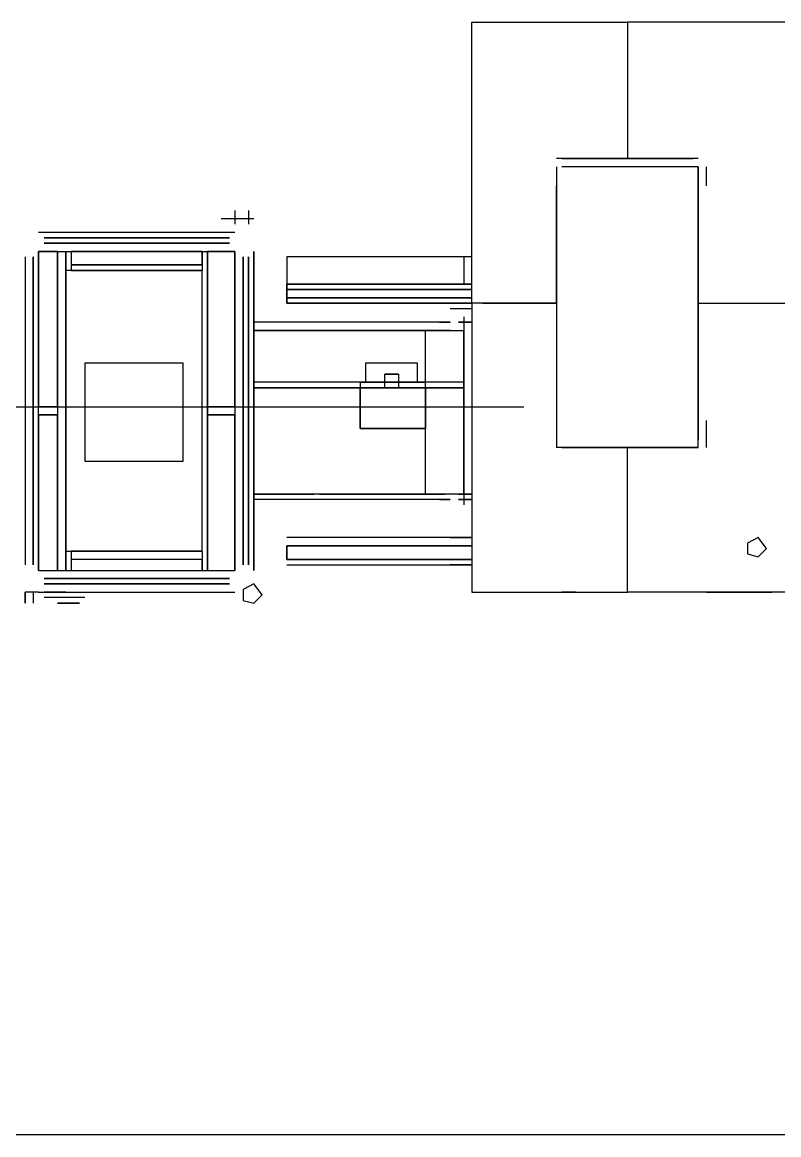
# Model space of a CAD drawing. Header units: millimetres. Extents: x 5 to 415, y 48 to 251.
# Drawn here: x 252.15 to 257.04, y 164.76 to 171.96 of the extents above; entities that cross this region are included whole.
import ezdxf

# ---------------------------------------------------------------- set-up
doc = ezdxf.new("R2010")
doc.units = ezdxf.units.MM
doc.layers.add('P', color=7, linetype='Continuous')

msp = doc.modelspace()

# ---------------------------------------------------------------- linework, layer by layer
at = {"layer": 'P'}
for points in [[(255.058, 170.145), (255.058, 171.962)], [(255.058, 171.962), (256.064, 171.962)], [(256.064, 171.962), (256.064, 171.08)], [(256.064, 171.962), (256.064, 171.08)], [(257.087, 171.962), (256.064, 171.962)], [(256.522, 171.08), (255.605, 171.08)], [(255.64, 171.08), (256.064, 171.08)], [(256.064, 171.08), (256.487, 171.08)], [(255.605, 171.027), (255.605, 169.263)], [(255.605, 171.027), (255.605, 169.21)], [(255.605, 171.027), (255.605, 170.903)], [(255.605, 171.027), (255.605, 170.903)], [(255.605, 171.027), (255.605, 170.903)], [(255.605, 171.027), (255.605, 170.903)], [(256.522, 171.027), (255.64, 171.027)], [(256.522, 171.027), (256.522, 169.263)], [(256.522, 169.21), (256.522, 171.027)], [(256.522, 170.903), (256.522, 171.027)], [(256.522, 170.903), (256.522, 171.027)], [(256.522, 170.903), (256.522, 171.027)], [(256.575, 170.903), (256.575, 171.027)], [(255.605, 170.145), (255.605, 170.903)], [(256.522, 170.903), (256.522, 170.145)], [(253.524, 170.744), (253.524, 170.656)], [(253.612, 170.744), (253.612, 170.656)], [(253.436, 170.692), (253.577, 170.692)], [(253.524, 170.692), (253.647, 170.692)], [(252.254, 170.603), (253.524, 170.603)], [(252.254, 170.603), (253.524, 170.603)], [(252.289, 170.568), (253.488, 170.568)], [(253.488, 170.568), (252.289, 170.568)], [(252.289, 170.568), (253.488, 170.568)], [(253.488, 170.568), (252.289, 170.568)], [(252.289, 170.568), (253.488, 170.568)], [(252.289, 170.533), (253.488, 170.533)], [(252.289, 170.533), (253.488, 170.533)], [(252.289, 170.533), (253.488, 170.533)], [(253.488, 170.533), (252.289, 170.533)], [(252.289, 170.533), (253.488, 170.533)], [(252.166, 170.445), (252.166, 168.451)], [(252.218, 170.445), (252.218, 168.451)], [(252.218, 170.445), (252.218, 168.451)], [(252.218, 168.451), (252.218, 170.445)], [(252.218, 170.445), (252.218, 168.451)], [(252.218, 170.445), (252.218, 168.451)], [(252.254, 170.48), (252.254, 169.474)], [(252.254, 170.48), (252.254, 169.474)], [(252.377, 170.48), (252.254, 170.48)], [(252.377, 170.48), (252.254, 170.48)], [(252.254, 170.48), (253.524, 170.48)], [(252.254, 170.48), (252.377, 170.48)], [(252.254, 168.416), (252.254, 170.48)], [(252.254, 170.48), (252.254, 169.474)], [(252.377, 169.474), (252.377, 170.48)], [(252.377, 169.474), (252.377, 170.48)], [(252.377, 170.48), (252.377, 168.416)], [(252.377, 170.48), (252.377, 169.474)], [(252.43, 170.48), (252.43, 170.356)], [(252.43, 170.48), (252.43, 168.416)], [(252.43, 168.416), (252.43, 170.48)], [(252.43, 170.48), (252.43, 168.416)], [(252.43, 170.48), (252.43, 168.416)], [(252.465, 170.48), (252.465, 170.392)], [(253.312, 170.48), (252.465, 170.48)], [(252.465, 170.48), (252.465, 170.392)], [(253.312, 170.48), (252.465, 170.48)], [(252.465, 170.48), (253.312, 170.48)], [(252.465, 170.48), (252.465, 170.392)], [(252.465, 170.48), (252.465, 170.356)], [(253.312, 170.392), (253.312, 170.48)], [(253.312, 170.392), (253.312, 170.48)], [(253.312, 170.48), (253.312, 170.356)], [(253.312, 170.48), (253.312, 170.392)], [(253.312, 170.48), (253.312, 170.356)], [(253.524, 170.48), (253.347, 170.48)], [(253.524, 170.48), (253.347, 170.48)], [(253.347, 170.48), (253.347, 169.474)], [(253.347, 170.48), (253.347, 169.474)], [(253.347, 170.48), (253.524, 170.48)], [(253.347, 170.48), (253.347, 168.416)], [(253.347, 170.48), (253.347, 168.416)], [(253.347, 170.48), (253.347, 169.474)], [(253.347, 170.48), (253.347, 168.416)], [(253.347, 168.416), (253.347, 170.48)], [(253.347, 170.48), (253.347, 168.416)], [(253.524, 169.474), (253.524, 170.48)], [(253.524, 169.474), (253.524, 170.48)], [(253.524, 170.48), (253.524, 168.416)], [(253.524, 170.48), (253.524, 169.474)], [(253.577, 170.445), (253.577, 168.451)], [(253.577, 170.445), (253.577, 168.451)], [(253.577, 168.451), (253.577, 170.445)], [(253.577, 170.445), (253.577, 168.451)], [(253.577, 170.445), (253.577, 168.451)], [(253.612, 170.445), (253.612, 168.451)], [(253.612, 170.445), (253.612, 168.451)], [(253.612, 168.451), (253.612, 170.445)], [(253.612, 170.445), (253.612, 168.451)], [(253.612, 170.445), (253.612, 168.451)], [(253.647, 168.416), (253.647, 170.48)], [(253.647, 170.48), (253.647, 168.416)], [(253.859, 170.445), (253.859, 170.268)], [(255.058, 170.445), (253.859, 170.445)], [(255.058, 170.445), (253.912, 170.445)], [(255.058, 170.445), (253.912, 170.445)], [(255.005, 170.445), (255.005, 170.268)], [(252.43, 170.356), (252.43, 168.54)], [(253.312, 170.356), (252.43, 170.356)], [(252.465, 170.392), (253.312, 170.392)], [(252.465, 170.392), (253.312, 170.392)], [(253.312, 170.392), (252.465, 170.392)], [(253.312, 170.392), (252.465, 170.392)], [(253.312, 170.392), (252.465, 170.392)], [(253.312, 170.356), (252.465, 170.356)], [(252.465, 170.356), (253.312, 170.356)], [(253.312, 170.356), (252.465, 170.356)], [(253.312, 168.54), (253.312, 170.356)], [(254.035, 170.268), (253.859, 170.268)], [(253.859, 170.268), (254.035, 170.268)], [(254.035, 170.268), (253.859, 170.268)], [(253.859, 170.268), (254.035, 170.268)], [(254.035, 170.268), (253.859, 170.268)], [(253.859, 170.268), (254.035, 170.268)], [(253.859, 170.268), (253.859, 170.145)], [(253.859, 170.145), (253.859, 170.268)], [(253.859, 170.145), (253.859, 170.268)], [(253.859, 170.268), (255.058, 170.268)], [(254.035, 170.233), (253.859, 170.233)], [(253.859, 170.233), (255.058, 170.233)], [(253.912, 170.268), (255.058, 170.268)], [(255.058, 170.268), (254.035, 170.268)], [(254.035, 170.268), (255.058, 170.268)], [(255.058, 170.268), (254.035, 170.268)], [(254.035, 170.268), (255.058, 170.268)], [(255.058, 170.268), (254.035, 170.268)], [(254.035, 170.268), (255.058, 170.268)], [(255.058, 170.233), (254.035, 170.233)], [(253.859, 170.18), (254.035, 170.18)], [(254.035, 170.18), (253.859, 170.18)], [(253.859, 170.18), (254.035, 170.18)], [(254.035, 170.18), (253.859, 170.18)], [(253.859, 170.18), (254.035, 170.18)], [(255.058, 170.18), (253.859, 170.18)], [(255.058, 170.145), (253.859, 170.145)], [(253.859, 170.145), (255.058, 170.145)], [(253.859, 170.145), (254.035, 170.145)], [(254.035, 170.145), (253.859, 170.145)], [(253.859, 170.145), (255.058, 170.145)], [(253.859, 170.145), (255.058, 170.145)], [(253.859, 170.145), (255.058, 170.145)], [(253.859, 170.145), (255.058, 170.145)], [(255.058, 170.145), (253.859, 170.145)], [(253.859, 170.145), (255.058, 170.145)], [(253.859, 170.145), (255.058, 170.145)], [(255.058, 170.145), (253.859, 170.145)], [(255.058, 170.145), (253.912, 170.145)], [(253.912, 170.145), (254.071, 170.145)], [(254.071, 170.145), (253.912, 170.145)], [(253.912, 170.145), (255.058, 170.145)], [(254.035, 170.18), (255.058, 170.18)], [(254.035, 170.18), (255.058, 170.18)], [(255.058, 170.18), (254.035, 170.18)], [(254.035, 170.18), (255.058, 170.18)], [(255.058, 170.18), (254.035, 170.18)], [(254.035, 170.145), (255.058, 170.145)], [(255.058, 170.145), (254.035, 170.145)], [(254.123, 170.145), (255.058, 170.145)], [(255.058, 170.145), (254.123, 170.145)], [(255.605, 170.145), (255.058, 170.145)], [(255.058, 170.145), (255.058, 168.275)], [(255.605, 170.145), (255.058, 170.145)], [(255.129, 170.145), (255.605, 170.145)], [(255.605, 170.145), (255.605, 169.386)], [(256.522, 170.145), (256.787, 170.145)], [(256.522, 169.386), (256.522, 170.145)], [(256.522, 170.145), (257.087, 170.145)], [(256.522, 170.145), (257.087, 170.145)], [(255.058, 170.109), (254.917, 170.109)], [(254.847, 170.021), (253.647, 170.021)], [(254.917, 170.021), (253.647, 170.021)], [(254.917, 170.021), (253.647, 170.021)], [(254.917, 170.021), (253.647, 170.021)], [(254.917, 170.021), (253.647, 170.021)], [(254.917, 170.021), (253.647, 170.021)], [(254.035, 170.021), (253.647, 170.021)], [(254.917, 170.021), (253.647, 170.021)], [(254.917, 170.021), (253.647, 170.021)], [(254.917, 170.021), (253.647, 170.021)], [(254.882, 170.021), (254.071, 170.021)], [(254.917, 170.021), (254.847, 170.021)], [(254.847, 170.021), (254.917, 170.021)], [(254.917, 170.021), (254.847, 170.021)], [(254.847, 170.021), (254.917, 170.021)], [(255.058, 170.021), (254.97, 170.021)], [(254.97, 170.021), (255.058, 170.021)], [(255.058, 170.021), (254.97, 170.021)], [(254.97, 170.021), (255.058, 170.021)], [(255.005, 170.057), (255.005, 168.839)], [(253.647, 169.968), (255.005, 169.968)], [(254.035, 169.968), (253.647, 169.968)], [(254.917, 169.968), (253.647, 169.968)], [(254.035, 169.968), (253.647, 169.968)], [(254.035, 169.968), (253.647, 169.968)], [(254.882, 169.968), (254.071, 169.968)], [(254.882, 169.968), (254.071, 169.968)], [(254.882, 169.968), (254.071, 169.968)], [(254.758, 168.91), (254.758, 169.968)], [(255.005, 169.598), (255.005, 169.968)], [(253.189, 169.757), (252.554, 169.757)], [(252.554, 169.757), (252.554, 169.122)], [(253.189, 169.122), (253.189, 169.757)], [(254.706, 169.757), (254.37, 169.757)], [(254.37, 169.757), (254.37, 169.633)], [(254.706, 169.633), (254.706, 169.757)], [(254.494, 169.598), (254.494, 169.686)], [(254.494, 169.686), (254.582, 169.686)], [(254.582, 169.686), (254.494, 169.686)], [(254.494, 169.686), (254.582, 169.686)], [(254.494, 169.686), (254.582, 169.686)], [(254.582, 169.686), (254.582, 169.598)], [(255.005, 169.633), (253.647, 169.633)], [(255.005, 169.598), (253.647, 169.598)], [(253.647, 169.598), (255.005, 169.598)], [(254.159, 169.598), (254.282, 169.598)], [(254.282, 169.598), (254.159, 169.598)], [(254.335, 169.633), (254.335, 169.333)], [(254.335, 169.633), (254.335, 169.333)], [(254.335, 169.633), (254.758, 169.633)], [(254.335, 169.633), (254.758, 169.633)], [(254.335, 169.598), (254.335, 169.333)], [(254.758, 169.598), (254.335, 169.598)], [(254.335, 169.333), (254.335, 169.598)], [(254.335, 169.598), (254.758, 169.598)], [(254.335, 169.598), (254.335, 169.333)], [(254.758, 169.598), (254.335, 169.598)], [(254.335, 169.598), (254.335, 169.333)], [(254.335, 169.598), (254.758, 169.598)], [(254.335, 169.598), (254.758, 169.598)], [(254.335, 169.598), (254.335, 169.333)], [(254.758, 169.598), (254.335, 169.598)], [(254.335, 169.598), (254.758, 169.598)], [(254.335, 169.598), (254.335, 169.333)], [(254.37, 169.633), (254.706, 169.633)], [(254.706, 169.633), (254.37, 169.633)], [(254.37, 169.633), (254.706, 169.633)], [(254.494, 169.633), (254.406, 169.633)], [(254.406, 169.598), (254.547, 169.598)], [(254.547, 169.598), (254.406, 169.598)], [(254.406, 169.598), (254.494, 169.598)], [(254.582, 169.598), (254.494, 169.598)], [(254.706, 169.633), (254.635, 169.633)], [(254.635, 169.598), (254.706, 169.598)], [(254.706, 169.598), (254.635, 169.598)], [(254.758, 169.333), (254.758, 169.633)], [(254.758, 169.333), (254.758, 169.633)], [(254.758, 169.333), (254.758, 169.598)], [(254.758, 169.598), (254.758, 169.333)], [(254.758, 169.333), (254.758, 169.598)], [(254.758, 169.333), (254.758, 169.598)], [(254.758, 169.333), (254.758, 169.598)], [(254.758, 169.333), (254.758, 169.598)], [(255.005, 168.91), (255.005, 169.598)], [(232.445, 169.474), (255.393, 169.474)], [(252.254, 169.474), (252.377, 169.474)], [(252.254, 169.474), (252.377, 169.474)], [(252.254, 169.474), (252.377, 169.474)], [(252.254, 169.474), (252.377, 169.474)], [(252.254, 169.474), (252.377, 169.474)], [(252.377, 169.474), (252.254, 169.474)], [(252.254, 169.474), (252.377, 169.474)], [(252.254, 169.474), (252.377, 169.474)], [(252.377, 169.422), (252.254, 169.422)], [(252.377, 169.422), (252.254, 169.422)], [(252.254, 169.422), (252.254, 168.416)], [(252.254, 169.422), (252.254, 168.416)], [(252.254, 169.422), (252.377, 169.422)], [(252.254, 169.422), (252.377, 169.422)], [(252.254, 169.422), (252.377, 169.422)], [(252.254, 169.422), (252.254, 168.416)], [(252.377, 168.416), (252.377, 169.422)], [(252.377, 168.416), (252.377, 169.422)], [(252.377, 169.422), (252.377, 168.416)], [(253.347, 169.474), (253.524, 169.474)], [(253.347, 169.474), (253.524, 169.474)], [(253.347, 169.474), (253.524, 169.474)], [(253.347, 169.474), (253.524, 169.474)], [(253.347, 169.474), (253.524, 169.474)], [(253.347, 169.474), (253.524, 169.474)], [(253.524, 169.474), (253.347, 169.474)], [(253.347, 169.474), (253.524, 169.474)], [(253.524, 169.422), (253.347, 169.422)], [(253.524, 169.422), (253.347, 169.422)], [(253.347, 169.422), (253.347, 168.416)], [(253.347, 169.422), (253.347, 168.416)], [(253.347, 169.422), (253.524, 169.422)], [(253.347, 169.422), (253.524, 169.422)], [(253.347, 169.422), (253.524, 169.422)], [(253.347, 169.422), (253.347, 168.416)], [(253.524, 168.416), (253.524, 169.422)], [(253.524, 168.416), (253.524, 169.422)], [(253.524, 169.422), (253.524, 168.416)], [(255.605, 169.386), (255.605, 169.21)], [(255.605, 169.386), (255.605, 169.21)], [(255.605, 169.386), (255.605, 169.21)], [(255.605, 169.386), (255.605, 169.21)], [(256.522, 169.21), (256.522, 169.386)], [(256.522, 169.21), (256.522, 169.386)], [(256.522, 169.21), (256.522, 169.386)], [(256.575, 169.21), (256.575, 169.386)], [(254.335, 169.333), (254.758, 169.333)], [(254.758, 169.333), (254.335, 169.333)], [(254.335, 169.333), (254.758, 169.333)], [(254.758, 169.333), (254.335, 169.333)], [(254.758, 169.333), (254.335, 169.333)], [(254.758, 169.333), (254.335, 169.333)], [(254.758, 169.333), (254.335, 169.333)], [(254.758, 169.333), (254.335, 169.333)], [(256.522, 169.21), (255.605, 169.21)], [(255.64, 169.21), (256.064, 169.21)], [(255.64, 169.21), (256.522, 169.21)], [(256.064, 168.275), (256.064, 169.21)], [(256.064, 168.275), (256.064, 169.21)], [(256.117, 169.21), (256.487, 169.21)], [(252.554, 169.122), (253.189, 169.122)], [(253.647, 168.91), (254.035, 168.91)], [(255.005, 168.91), (253.647, 168.91)], [(254.917, 168.91), (253.647, 168.91)], [(254.917, 168.91), (253.647, 168.91)], [(254.035, 168.91), (253.647, 168.91)], [(254.917, 168.91), (253.647, 168.91)], [(254.035, 168.91), (253.647, 168.91)], [(253.647, 168.91), (254.035, 168.91)], [(254.917, 168.875), (253.647, 168.875)], [(254.917, 168.875), (253.647, 168.875)], [(254.847, 168.875), (253.647, 168.875)], [(254.917, 168.875), (253.647, 168.875)], [(254.917, 168.875), (253.647, 168.875)], [(254.917, 168.875), (253.647, 168.875)], [(254.917, 168.875), (253.647, 168.875)], [(254.071, 168.91), (254.882, 168.91)], [(254.071, 168.91), (254.882, 168.91)], [(254.882, 168.91), (254.071, 168.91)], [(254.882, 168.91), (254.071, 168.91)], [(254.847, 168.875), (254.917, 168.875)], [(254.917, 168.875), (254.847, 168.875)], [(254.917, 168.875), (254.847, 168.875)], [(254.847, 168.875), (254.917, 168.875)], [(255.058, 168.91), (254.97, 168.91)], [(254.97, 168.91), (255.058, 168.91)], [(254.97, 168.875), (255.058, 168.875)], [(255.058, 168.875), (254.97, 168.875)], [(255.058, 168.628), (253.859, 168.628)], [(254.917, 168.628), (255.058, 168.628)], [(256.91, 168.628), (256.84, 168.593)], [(256.963, 168.557), (256.91, 168.628)], [(254.035, 168.575), (253.859, 168.575)], [(253.859, 168.575), (254.035, 168.575)], [(254.035, 168.575), (253.859, 168.575)], [(253.859, 168.575), (254.035, 168.575)], [(254.035, 168.575), (253.859, 168.575)], [(253.859, 168.487), (253.859, 168.575)], [(253.859, 168.487), (253.859, 168.575)], [(253.859, 168.575), (253.859, 168.487)], [(254.035, 168.575), (253.859, 168.575)], [(253.859, 168.575), (254.035, 168.575)], [(253.859, 168.575), (255.058, 168.575)], [(255.058, 168.575), (254.035, 168.575)], [(255.058, 168.575), (254.035, 168.575)], [(254.035, 168.575), (255.058, 168.575)], [(255.058, 168.575), (254.035, 168.575)], [(254.035, 168.575), (255.058, 168.575)], [(255.058, 168.575), (254.035, 168.575)], [(254.035, 168.575), (255.058, 168.575)], [(256.84, 168.593), (256.84, 168.522)], [(256.91, 168.504), (256.963, 168.557)], [(252.43, 168.54), (252.43, 168.416)], [(252.43, 168.54), (253.312, 168.54)], [(253.312, 168.54), (252.465, 168.54)], [(253.312, 168.54), (252.465, 168.54)], [(252.465, 168.54), (253.312, 168.54)], [(253.312, 168.54), (252.465, 168.54)], [(252.465, 168.54), (252.465, 168.416)], [(253.312, 168.487), (252.465, 168.487)], [(253.312, 168.487), (252.465, 168.487)], [(252.465, 168.487), (252.465, 168.416)], [(252.465, 168.487), (252.465, 168.416)], [(253.312, 168.487), (252.465, 168.487)], [(253.312, 168.487), (252.465, 168.487)], [(252.465, 168.487), (252.465, 168.416)], [(253.312, 168.54), (253.312, 168.416)], [(253.312, 168.54), (253.312, 168.416)], [(253.312, 168.416), (253.312, 168.487)], [(253.312, 168.416), (253.312, 168.487)], [(253.312, 168.487), (253.312, 168.416)], [(254.035, 168.487), (253.859, 168.487)], [(253.859, 168.487), (254.035, 168.487)], [(253.859, 168.487), (254.035, 168.487)], [(254.035, 168.487), (253.859, 168.487)], [(253.859, 168.487), (254.035, 168.487)], [(254.035, 168.487), (253.859, 168.487)], [(253.859, 168.487), (254.035, 168.487)], [(255.058, 168.487), (253.859, 168.487)], [(254.035, 168.487), (255.058, 168.487)], [(254.035, 168.487), (255.058, 168.487)], [(255.058, 168.487), (254.035, 168.487)], [(254.035, 168.487), (255.058, 168.487)], [(255.058, 168.487), (254.035, 168.487)], [(254.035, 168.487), (255.058, 168.487)], [(255.058, 168.487), (254.035, 168.487)], [(256.84, 168.522), (256.91, 168.504)], [(252.254, 168.416), (252.377, 168.416)], [(252.254, 168.416), (252.377, 168.416)], [(252.254, 168.416), (253.524, 168.416)], [(252.254, 168.416), (252.377, 168.416)], [(252.289, 168.416), (253.488, 168.416)], [(252.465, 168.416), (253.312, 168.416)], [(252.465, 168.416), (253.312, 168.416)], [(252.465, 168.416), (253.312, 168.416)], [(253.347, 168.416), (253.524, 168.416)], [(253.347, 168.416), (253.524, 168.416)], [(253.347, 168.416), (253.524, 168.416)], [(253.859, 168.451), (255.058, 168.451)], [(255.058, 168.451), (254.917, 168.451)], [(253.488, 168.363), (252.289, 168.363)], [(252.289, 168.363), (253.488, 168.363)], [(253.488, 168.363), (252.289, 168.363)], [(252.289, 168.363), (253.488, 168.363)], [(252.166, 168.204), (252.166, 168.275)], [(252.166, 168.204), (252.166, 168.275)], [(252.166, 168.204), (252.166, 168.275)], [(252.254, 168.275), (252.166, 168.275)], [(252.166, 168.275), (252.166, 168.204)], [(252.218, 168.275), (252.218, 168.204)], [(252.254, 168.275), (253.524, 168.275)], [(252.254, 168.275), (253.524, 168.275)], [(252.289, 168.328), (253.488, 168.328)], [(252.289, 168.328), (253.488, 168.328)], [(252.289, 168.328), (253.488, 168.328)], [(253.488, 168.328), (252.289, 168.328)], [(252.289, 168.328), (253.488, 168.328)], [(252.43, 168.275), (252.289, 168.275)], [(253.647, 168.328), (253.577, 168.293)], [(253.577, 168.293), (253.577, 168.222)], [(253.7, 168.257), (253.647, 168.328)], [(255.058, 168.275), (256.064, 168.275)], [(255.729, 168.275), (255.64, 168.275)], [(255.729, 168.275), (255.64, 168.275)], [(257.087, 168.275), (256.064, 168.275)], [(256.999, 168.275), (256.575, 168.275)], [(256.999, 168.275), (256.575, 168.275)], [(256.999, 168.275), (256.575, 168.275)], [(256.575, 168.275), (256.999, 168.275)], [(256.875, 168.275), (256.963, 168.275)], [(256.875, 168.275), (256.963, 168.275)], [(256.875, 168.275), (256.963, 168.275)], [(252.554, 168.24), (252.289, 168.24)], [(252.377, 168.204), (252.518, 168.204)], [(252.518, 168.204), (252.377, 168.204)], [(253.577, 168.222), (253.647, 168.204)], [(253.647, 168.204), (253.7, 168.257)], [(282.011, 164.765), (115.094, 164.765)]]:
    msp.add_lwpolyline(points, dxfattribs=at)

doc.saveas('drawing.dxf')
